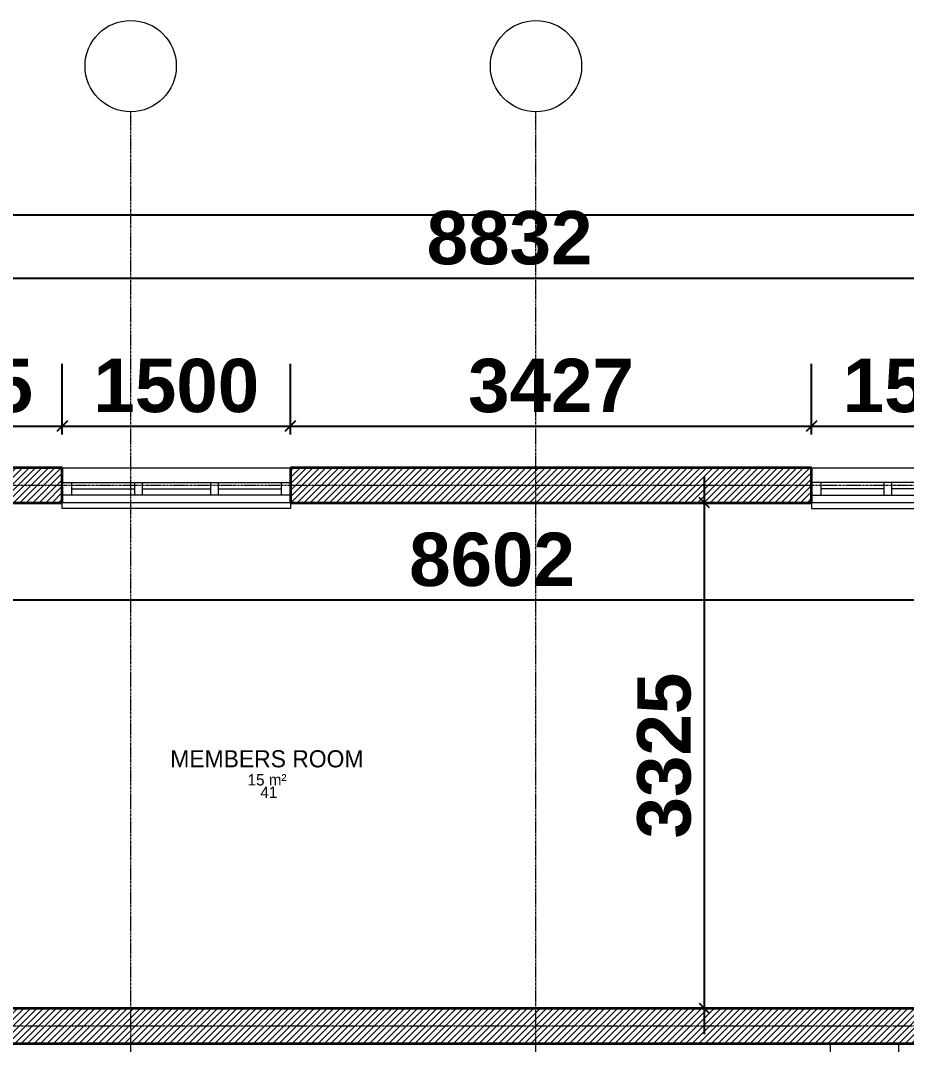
# Model space of a CAD drawing. Header units: inches. Extents: x 22 to 382261, y 22 to 371281.
# Drawn here: x 276648 to 282474, y 55957 to 62691 of the extents above; entities that cross this region are included whole.
import ezdxf

# ---------------------------------------------------------------- set-up
doc = ezdxf.new("R2010")
doc.units = ezdxf.units.IN
doc.header["$MEASUREMENT"] = 0
doc.linetypes.add('Grid Line 1_2_', pattern=[22.225, 12.7, -3.175, 3.175, -3.175])
for name, color, linetype, lineweight in [('A-ANNO-DIMS', 211, 'Continuous', 9), ('A-AREA-IDEN', 2, 'Continuous', 9), ('A-GLAZ', 151, 'Continuous', 9), ('A-GLAZ-SILL', 1, 'Continuous', 9), ('A-WALL-PATT', 111, 'Continuous', 9), ('I-WALL', 2, 'Continuous', 9), ('Q-CASE', 31, 'Continuous', 9), ('S-GRID', 1, 'Continuous', 9), ('S-GRID-IDEN', 1, 'Continuous', 9)]:
    doc.layers.add(name, color=color, linetype=linetype, lineweight=lineweight)
doc.styles.add('Arial_B', font='arialbd.ttf', dxfattribs={"height": 350.793651})
doc.styles.add('Century Gothic', font='GOTHIC.TTF', dxfattribs={"height": 255})
doc.styles.add('Gill Sans MT', font='GIL_____.TTF', dxfattribs={"height": 262.5})
doc.dimstyles.new('2', dxfattribs={"dimscale": 304.8, "dimtxt": 346.888196, "dimasz": 0.221354, "dimexe": 1.338583, "dimexo": 0.0625, "dimgap": 0.278871, "dimtad": 1, "dimdec": 0, "dimzin": 0, "dimdsep": 46, "dimtxsty": 'Arial_B', "dimblk1": 'OBLIQUE', "dimblk2": 'OBLIQUE', "dimsah": 1, "dimcen": 0.09, "dimdle": 0.557743, "dimazin": 0, "dimtfac": 1, "dimtdec": 4, "dimtix": 1, "dimtmove": 0, "dimatfit": 3, "dimfxl": 0.557743, "dimfxlon": 1, "dimtvp": 1, "dimtolj": 1, "dimtzin": 0, "dimarcsym": 2})
pattern_1 = [(45, (261326.42, 47511.47), (-21.213203, 21.213203), [])]

# ---------------------------------------------------------------- blocks, each defined once
blk = doc.blocks.new('Casement - Plain-Triple _UK_ - W07 Casement - Plain-Triple _UK_-438158-02-GYM AND MEMBERS ROOM BLOWUP')
at = {"layer": 'A-GLAZ'}
for p, q in [((-1275, 9.5), (225, 9.5)), ((-1275, -73.5), (-1275, 9.5)), ((-1215, 9.5), (-1215, -73.5)), ((-800, 9.5), (-800, -73.5)), ((-750, 9.5), (-750, -73.5)), ((-300, 9.5), (-300, -73.5)), ((-250, 9.5), (-250, -73.5)), ((165, 9.5), (165, -73.5)), ((225, 9.5), (225, -73.5)), ((-1215, -32), (-800, -32)), ((-750, -32), (-300, -32)), ((-250, -32), (165, -32)), ((225, -73.5), (-1275, -73.5))]:
    blk.add_line(p, q, dxfattribs=at)
at = {"layer": 'A-GLAZ-SILL'}
for p, q in [((-1275, -161), (-1275, -124.7)), ((225, -123.5), (225, -161)), ((225, -161), (-1275, -161))]:
    blk.add_line(p, q, dxfattribs=at)
blk = doc.blocks.new('Casement - Plain-Triple _UK_ - W07 Casement - Plain-Triple _UK_-853037-02-GYM AND MEMBERS ROOM BLOWUP')
at = {"layer": 'A-GLAZ'}
for p, q in [((-1275, 73.5), (-1275, -9.5)), ((225, 73.5), (-1275, 73.5)), ((-1215, -9.5), (-1215, 73.5)), ((-800, -9.5), (-800, 73.5)), ((-750, -9.5), (-750, 73.5)), ((-300, -9.5), (-300, 73.5)), ((-250, -9.5), (-250, 73.5)), ((165, -9.5), (165, 73.5)), ((225, -9.5), (225, 73.5)), ((-1215, 32), (-800, 32)), ((-750, 32), (-300, 32)), ((-250, 32), (165, 32)), ((-1275, -9.5), (225, -9.5))]:
    blk.add_line(p, q, dxfattribs=at)
at = {"layer": 'A-GLAZ-SILL'}
for p, q in [((225, 161), (-1275, 161)), ((-1275, 161), (-1275, 124.7)), ((225, 123.5), (225, 161))]:
    blk.add_line(p, q, dxfattribs=at)
blk = doc.blocks.new('Casework 30 - Casework 30-869156-02-GYM AND MEMBERS ROOM BLOWUP')
at = {"layer": 'Q-CASE'}
for p, q in [((20646.2, 8453.2), (20646.2, 7593.3)), ((21096.2, 7593.3), (21096.2, 8453.2))]:
    blk.add_line(p, q, dxfattribs=at)
blk = doc.blocks.new('Grid - Grid Head - Circle-749417-02-GYM AND MEMBERS ROOM BLOWUP')
at = {"layer": 'S-GRID-IDEN'}
blk.add_circle((0, 0), 4, dxfattribs=at)
blk = doc.blocks.new('_Oblique')
at = {"color": 0, "linetype": 'ByBlock', "lineweight": -2}
blk.add_line((-0.5, -0.5), (0.5, 0.5), dxfattribs=at)
blk = doc.blocks.new('*D5425')
at = {"layer": 'A-ANNO-DIMS', "color": 0, "lineweight": -2, "transparency": 16777216}
for p, q in [((276922.6, 59968.4), (276922.6, 60432.4)), ((275447.6, 60080.3), (275447.6, 59616.4)), ((275277.6, 60024.4), (277092.6, 60024.4))]:
    blk.add_line(p, q, dxfattribs=at)
at = {"layer": 'Defpoints', "color": 0, "transparency": 16777216}
for p in [(275447.6, 60099.4), (276922.6, 60024.4), (276922.6, 59949.4)]:
    blk.add_point(p, dxfattribs=at)
at = {"layer": 'A-ANNO-DIMS', "color": 0, "lineweight": -2, "transparency": 16777216, "xscale": 67.46874999999999, "yscale": 67.46874999999999, "zscale": 67.46874999999999, "rotation": 180}
blk.add_blockref('_Oblique', (275447.6, 60024.4), dxfattribs=at)
at = {"layer": 'A-ANNO-DIMS', "color": 0, "lineweight": -2, "transparency": 16777216, "xscale": 67.46874999999999, "yscale": 67.46874999999999, "zscale": 67.46874999999999}
blk.add_blockref('_Oblique', (276922.6, 60024.4), dxfattribs=at)
at = {"layer": 'A-ANNO-DIMS', "color": 0, "transparency": 16777216, "insert": (276185.1, 60288.5), "char_height": 350.79, "width": 559.685, "attachment_point": 5, "style": 'Arial_B'}
blk.add_mtext('\\A1;1475', dxfattribs=at)
blk = doc.blocks.new('*D5426')
at = {"layer": 'A-ANNO-DIMS', "color": 0, "lineweight": -2, "transparency": 16777216}
for p, q in [((276922.6, 59968.4), (276922.6, 60432.4)), ((278422.6, 59968.4), (278422.6, 60432.4)), ((276752.6, 60024.4), (278592.6, 60024.4))]:
    blk.add_line(p, q, dxfattribs=at)
at = {"layer": 'Defpoints', "color": 0, "transparency": 16777216}
for p in [(278422.6, 60024.4), (276922.6, 59949.4), (278422.6, 59949.4)]:
    blk.add_point(p, dxfattribs=at)
at = {"layer": 'A-ANNO-DIMS', "color": 0, "lineweight": -2, "transparency": 16777216, "xscale": 67.46874999999999, "yscale": 67.46874999999999, "zscale": 67.46874999999999, "rotation": 180}
blk.add_blockref('_Oblique', (276922.6, 60024.4), dxfattribs=at)
at = {"layer": 'A-ANNO-DIMS', "color": 0, "lineweight": -2, "transparency": 16777216, "xscale": 67.46874999999999, "yscale": 67.46874999999999, "zscale": 67.46874999999999}
blk.add_blockref('_Oblique', (278422.6, 60024.4), dxfattribs=at)
at = {"layer": 'A-ANNO-DIMS', "color": 0, "transparency": 16777216, "insert": (277672.6, 60288.5), "char_height": 350.79, "width": 559.685, "attachment_point": 5, "style": 'Arial_B'}
blk.add_mtext('\\A1;1500', dxfattribs=at)
blk = doc.blocks.new('*D5427')
at = {"layer": 'A-ANNO-DIMS', "color": 0, "lineweight": -2, "transparency": 16777216}
for p, q in [((278422.6, 59968.4), (278422.6, 60432.4)), ((281849.7, 59968.4), (281849.7, 60432.4)), ((278252.6, 60024.4), (282019.7, 60024.4))]:
    blk.add_line(p, q, dxfattribs=at)
at = {"layer": 'Defpoints', "color": 0, "transparency": 16777216}
for p in [(281849.7, 60024.4), (278422.6, 59949.4), (281849.7, 59949.4)]:
    blk.add_point(p, dxfattribs=at)
at = {"layer": 'A-ANNO-DIMS', "color": 0, "lineweight": -2, "transparency": 16777216, "xscale": 67.46874999999999, "yscale": 67.46874999999999, "zscale": 67.46874999999999, "rotation": 180}
blk.add_blockref('_Oblique', (278422.6, 60024.4), dxfattribs=at)
at = {"layer": 'A-ANNO-DIMS', "color": 0, "lineweight": -2, "transparency": 16777216, "xscale": 67.46874999999999, "yscale": 67.46874999999999, "zscale": 67.46874999999999}
blk.add_blockref('_Oblique', (281849.7, 60024.4), dxfattribs=at)
at = {"layer": 'A-ANNO-DIMS', "color": 0, "transparency": 16777216, "insert": (280136.2, 60288.5), "char_height": 350.79, "width": 559.685, "attachment_point": 5, "style": 'Arial_B'}
blk.add_mtext('\\A1;3427', dxfattribs=at)
blk = doc.blocks.new('*D5428')
at = {"layer": 'A-ANNO-DIMS', "color": 0, "lineweight": -2, "transparency": 16777216}
for p, q in [((281849.7, 59968.4), (281849.7, 60432.4)), ((283349.7, 59968.4), (283349.7, 60432.4)), ((281679.7, 60024.4), (283519.7, 60024.4))]:
    blk.add_line(p, q, dxfattribs=at)
at = {"layer": 'Defpoints', "color": 0, "transparency": 16777216}
for p in [(283349.7, 60024.4), (281849.7, 59949.4), (283349.7, 59949.4)]:
    blk.add_point(p, dxfattribs=at)
at = {"layer": 'A-ANNO-DIMS', "color": 0, "lineweight": -2, "transparency": 16777216, "xscale": 67.46874999999999, "yscale": 67.46874999999999, "zscale": 67.46874999999999, "rotation": 180}
blk.add_blockref('_Oblique', (281849.7, 60024.4), dxfattribs=at)
at = {"layer": 'A-ANNO-DIMS', "color": 0, "lineweight": -2, "transparency": 16777216, "xscale": 67.46874999999999, "yscale": 67.46874999999999, "zscale": 67.46874999999999}
blk.add_blockref('_Oblique', (283349.7, 60024.4), dxfattribs=at)
at = {"layer": 'A-ANNO-DIMS', "color": 0, "transparency": 16777216, "insert": (282599.7, 60288.5), "char_height": 350.79, "width": 559.685, "attachment_point": 5, "style": 'Arial_B'}
blk.add_mtext('\\A1;1500', dxfattribs=at)
blk = doc.blocks.new('*D5434')
at = {"layer": 'A-ANNO-DIMS', "color": 0, "lineweight": -2, "transparency": 16777216}
for p, q in [((275447.6, 58936.9), (275447.6, 58472.9)), ((284049.7, 58936.9), (284049.7, 58472.9)), ((275277.6, 58880.9), (284219.7, 58880.9))]:
    blk.add_line(p, q, dxfattribs=at)
at = {"layer": 'Defpoints', "color": 0, "transparency": 16777216}
for p in [(275447.6, 58955.9), (284049.7, 58955.9), (284049.7, 58880.9)]:
    blk.add_point(p, dxfattribs=at)
at = {"layer": 'A-ANNO-DIMS', "color": 0, "lineweight": -2, "transparency": 16777216, "xscale": 67.46874999999999, "yscale": 67.46874999999999, "zscale": 67.46874999999999, "rotation": 180}
blk.add_blockref('_Oblique', (275447.6, 58880.9), dxfattribs=at)
at = {"layer": 'A-ANNO-DIMS', "color": 0, "lineweight": -2, "transparency": 16777216, "xscale": 67.46874999999999, "yscale": 67.46874999999999, "zscale": 67.46874999999999}
blk.add_blockref('_Oblique', (284049.7, 58880.9), dxfattribs=at)
at = {"layer": 'A-ANNO-DIMS', "color": 0, "transparency": 16777216, "insert": (279748.7, 59145.2), "char_height": 350.79, "width": 559.685, "attachment_point": 5, "style": 'Arial_B'}
blk.add_mtext('\\A1;8602', dxfattribs=at)
blk = doc.blocks.new('*D5435')
at = {"layer": 'A-ANNO-DIMS', "color": 0, "lineweight": -2, "transparency": 16777216}
for p, q in [((281145.4, 56024.7), (281145.4, 59689.7)), ((281089.4, 59519.7), (281553.4, 59519.7)), ((281089.4, 56194.7), (281553.4, 56194.7))]:
    blk.add_line(p, q, dxfattribs=at)
at = {"layer": 'Defpoints', "color": 0, "transparency": 16777216}
for p in [(281070.4, 59519.7), (281145.4, 59519.7), (281070.4, 56194.7)]:
    blk.add_point(p, dxfattribs=at)
at = {"layer": 'A-ANNO-DIMS', "color": 0, "lineweight": -2, "transparency": 16777216, "xscale": 67.46874999999999, "yscale": 67.46874999999999, "zscale": 67.46874999999999}
for p, rotation in [((281145.4, 59519.7), 90), ((281145.4, 56194.7), 270)]:
    blk.add_blockref('_Oblique', p, dxfattribs=dict(at, rotation=rotation))
at = {"layer": 'A-ANNO-DIMS', "color": 0, "transparency": 16777216, "insert": (280881.3, 57857.2), "char_height": 350.79, "width": 559.685, "attachment_point": 5, "rotation": 90, "style": 'Arial_B'}
blk.add_mtext('\\A1;3325', dxfattribs=at)
blk = doc.blocks.new('*D5441')
at = {"layer": 'A-ANNO-DIMS', "color": 0, "lineweight": -2, "transparency": 16777216}
for p, q in [((275447.6, 60940.4), (275447.6, 61404.3)), ((284279.7, 60940.4), (284279.7, 61404.3)), ((275277.6, 60996.3), (284449.7, 60996.3))]:
    blk.add_line(p, q, dxfattribs=at)
at = {"layer": 'Defpoints', "color": 0, "transparency": 16777216}
for p in [(284279.7, 60996.3), (275447.6, 60921.3), (284279.7, 60921.3)]:
    blk.add_point(p, dxfattribs=at)
at = {"layer": 'A-ANNO-DIMS', "color": 0, "lineweight": -2, "transparency": 16777216, "xscale": 67.46874999999999, "yscale": 67.46874999999999, "zscale": 67.46874999999999, "rotation": 180}
blk.add_blockref('_Oblique', (275447.6, 60996.3), dxfattribs=at)
at = {"layer": 'A-ANNO-DIMS', "color": 0, "lineweight": -2, "transparency": 16777216, "xscale": 67.46874999999999, "yscale": 67.46874999999999, "zscale": 67.46874999999999}
blk.add_blockref('_Oblique', (284279.7, 60996.3), dxfattribs=at)
at = {"layer": 'A-ANNO-DIMS', "color": 0, "transparency": 16777216, "insert": (279863.7, 61260.5), "char_height": 350.79, "width": 559.685, "attachment_point": 5, "style": 'Arial_B'}
blk.add_mtext('\\A1;8832', dxfattribs=at)
blk = doc.blocks.new('*D5442')
at = {"layer": 'A-ANNO-DIMS', "color": 0, "lineweight": -2, "transparency": 16777216}
for p, q in [((262557.6, 61356.8), (262557.6, 61820.8)), ((284279.7, 61356.8), (284279.7, 61820.8)), ((262387.6, 61412.8), (284449.7, 61412.8))]:
    blk.add_line(p, q, dxfattribs=at)
at = {"layer": 'Defpoints', "color": 0, "transparency": 16777216}
for p in [(284279.7, 61412.8), (262557.6, 61337.8), (284279.7, 61337.8)]:
    blk.add_point(p, dxfattribs=at)
at = {"layer": 'A-ANNO-DIMS', "color": 0, "lineweight": -2, "transparency": 16777216, "xscale": 67.46874999999999, "yscale": 67.46874999999999, "zscale": 67.46874999999999, "rotation": 180}
blk.add_blockref('_Oblique', (262557.6, 61412.8), dxfattribs=at)
at = {"layer": 'A-ANNO-DIMS', "color": 0, "lineweight": -2, "transparency": 16777216, "xscale": 67.46874999999999, "yscale": 67.46874999999999, "zscale": 67.46874999999999}
blk.add_blockref('_Oblique', (284279.7, 61412.8), dxfattribs=at)
at = {"layer": 'A-ANNO-DIMS', "color": 0, "transparency": 16777216, "insert": (273418.7, 61673.9), "char_height": 350.79, "width": 699.606, "attachment_point": 5, "style": 'Arial_B'}
blk.add_mtext('\\A1;21722', dxfattribs=at)

msp = doc.modelspace()

# ---------------------------------------------------------------- hatches: boundary and pattern name
at = {"layer": 'A-WALL-PATT', "lineweight": 18}
h = msp.add_hatch(dxfattribs=at)
h.set_pattern_fill('FP_3', color=256, style=0, pattern_type=2)
h.set_pattern_definition(pattern_1)
h.paths.add_polyline_path([(283349.7, 59519.7), (284049.7, 59519.7), (284049.7, 59749.7), (283349.7, 59749.7)])
h.paths.add_polyline_path([(278422.6, 59519.7), (281849.7, 59519.7), (281849.7, 59749.7), (278422.6, 59749.7)])
h.paths.add_polyline_path([(276470.2, 59519.7), (276922.6, 59519.7), (276922.6, 59749.7), (275447.6, 59749.7), (275447.6, 59519.7)])
h = msp.add_hatch(dxfattribs=at)
h.set_pattern_fill('FP_3', color=256, style=0, pattern_type=2)
h.set_pattern_definition(pattern_1)
h.paths.add_polyline_path([(283807.6, 55964.7), (284049.7, 55964.7), (284049.7, 56194.7), (283807.6, 56194.7)])
h.paths.add_polyline_path([(262667.6, 55964.7), (263682.6, 55964.7), (263682.6, 56194.7), (262667.6, 56194.7)])
h.paths.add_polyline_path([(282757.6, 55964.7), (282757.6, 56194.7), (275217.6, 56194.7), (275217.6, 55964.7), (282333.1, 55964.7)])
h.paths.add_polyline_path([(266682.6, 55964.7), (268782.6, 55964.7), (268782.6, 56194.7), (266682.6, 56194.7)])
h.paths.add_polyline_path([(271782.6, 55964.7), (273348.4, 55964.7), (273348.4, 56194.7), (271782.6, 56194.7)])

# ---------------------------------------------------------------- linework, layer by layer
at = {"layer": 'I-WALL', "lineweight": 35}
for p, q in [((276922.6, 59749.7), (275447.6, 59749.7)), ((276922.6, 59519.7), (276922.6, 59749.7)), ((281849.7, 59749.7), (278422.6, 59749.7)), ((278422.6, 59749.7), (278422.6, 59519.7)), ((281849.7, 59519.7), (281849.7, 59749.7)), ((275447.6, 59519.7), (276922.6, 59519.7)), ((278422.6, 59519.7), (281849.7, 59519.7)), ((282757.6, 56194.7), (275447.6, 56194.7)), ((275217.6, 55964.7), (282757.6, 55964.7))]:
    msp.add_line(p, q, dxfattribs=at)
at = {"layer": 'I-WALL'}
for p, q in [((276922.6, 59749.7), (278422.6, 59749.7)), ((281849.7, 59749.7), (283349.7, 59749.7)), ((278422.6, 59519.7), (276922.6, 59519.7)), ((283349.7, 59519.7), (281849.7, 59519.7))]:
    msp.add_line(p, q, dxfattribs=at)
at = {"layer": 'S-GRID', "linetype": 'Grid Line 1_2_'}
for p, q in [((277372.6, 54015.1), (277372.6, 62091.3)), ((280037.6, 54015.1), (280037.6, 62091.3)), ((259894, 59634.7), (287182.9, 59634.7)), ((259894, 56079.7), (287182.9, 56079.7))]:
    msp.add_line(p, q, dxfattribs=at)

# ---------------------------------------------------------------- block references
at = {"layer": 'A-GLAZ-SILL'}
msp.add_blockref('Casement - Plain-Triple _UK_ - W07 Casement - Plain-Triple _UK_-438158-02-GYM AND MEMBERS ROOM BLOWUP', (278197.6, 59643.1), dxfattribs=at)
at = {"layer": 'A-GLAZ-SILL', "rotation": 180}
msp.add_blockref('Casement - Plain-Triple _UK_ - W07 Casement - Plain-Triple _UK_-853037-02-GYM AND MEMBERS ROOM BLOWUP', (282074.7, 59643.1), dxfattribs=at)
at = {"layer": 'Q-CASE'}
msp.add_blockref('Casework 30 - Casework 30-869156-02-GYM AND MEMBERS ROOM BLOWUP', (261326.4, 47511.5), dxfattribs=at)
at = {"layer": 'S-GRID-IDEN', "xscale": 74.99999999999996, "yscale": 74.99999999999996, "zscale": 74.99999999999996}
for p in [(277372.6, 62391.3), (280037.6, 62391.3)]:
    msp.add_blockref('Grid - Grid Head - Circle-749417-02-GYM AND MEMBERS ROOM BLOWUP', p, dxfattribs=at)

# ---------------------------------------------------------------- texts
at = {"layer": 'A-AREA-IDEN', "attachment_point": 1}
for s, insert, char_height, width, style in [('MEMBERS ROOM', (277632.8, 57892.4), 112.5, 1581.329, 'Gill Sans MT'), ('15 m²', (278141.3, 57735.5), 75, 348.734, 'Century Gothic'), ('41', (278225.7, 57653.5), 75, 144.304, 'Century Gothic')]:
    msp.add_mtext(s, dxfattribs=dict(at, insert=insert, char_height=char_height, width=width, style=style))

# ---------------------------------------------------------------- dimensions: what is measured, and where the dimension line sits
at = {"layer": 'A-ANNO-DIMS'}
for base, p1, p2, override, picture, middle in [((284279.7, 61412.8), (262557.6, 61337.8), (284279.7, 61337.8), {"dimpost": '<>', "dimfxl": 21722.1}, '*D5442', (273418.7, 61673.9)), ((284279.7, 60996.3), (275447.6, 60921.3), (284279.7, 60921.3), {"dimpost": '<>', "dimfxl": 8832.1}, '*D5441', (279863.7, 61260.5)), ((276922.6, 60024.4), (275447.6, 60099.4), (276922.6, 59949.4), {"dimpost": '<>', "dimfxl": 1482.6075}, '*D5425', (276185.1, 60288.5)), ((278422.6, 60024.4), (276922.6, 59949.4), (278422.6, 59949.4), {"dimpost": '<>', "dimfxl": 1500}, '*D5426', (277672.6, 60288.5)), ((281849.7, 60024.4), (278422.6, 59949.4), (281849.7, 59949.4), {"dimpost": '<>', "dimfxl": 3427.1}, '*D5427', (280136.2, 60288.5)), ((283349.7, 60024.4), (281849.7, 59949.4), (283349.7, 59949.4), {"dimpost": '<>', "dimfxl": 1500}, '*D5428', (282599.7, 60288.5)), ((284049.7, 58880.9), (275447.6, 58955.9), (284049.7, 58955.9), {"dimpost": '<>', "dimfxl": 8602.1}, '*D5434', (279748.7, 59145.2))]:
    dim = msp.add_linear_dim(base=base, p1=p1, p2=p2, dimstyle='2', override=override, dxfattribs=at)
    dim.commit()
    dim.dimension.update_dxf_attribs({"geometry": picture, "text_midpoint": middle})
dim = msp.add_linear_dim(base=(281145.4, 59519.7), p1=(281070.4, 56194.7), p2=(281070.4, 59519.7), angle=90, dimstyle='2', override={"dimpost": '<>', "dimfxl": 3325}, dxfattribs=at)
dim.commit()
dim.dimension.update_dxf_attribs({"geometry": '*D5435', "text_midpoint": (280881.3, 57857.2)})

doc.saveas('drawing.dxf')
